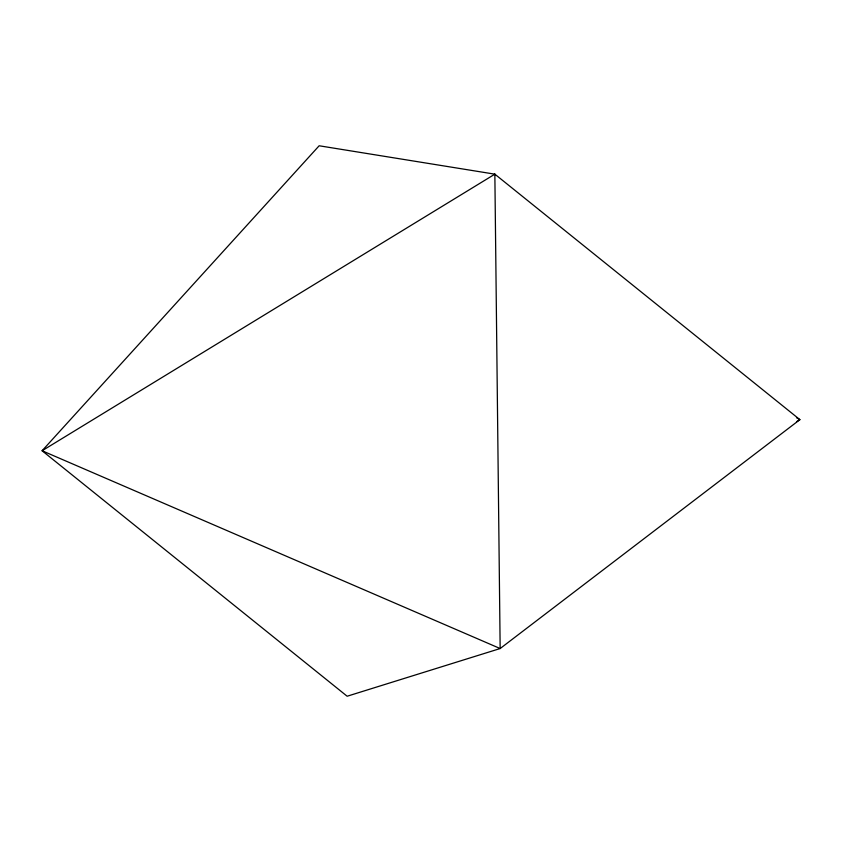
<?xml version="1.0" encoding="UTF-8"?>
<svg xmlns="http://www.w3.org/2000/svg" width="842" height="842" viewBox="0 0 842 842"><rect width="100%" height="100%" fill="white"/><g stroke="black" fill="none" stroke-linecap="round" stroke-linejoin="round"><path stroke-width="1.26" d="M796.543 421.705L799.9 419.653L494.854 174.168L319.15 145.771L42.1 450.754L347.146 696.229L500.159 648.54L799.9 419.653L796.479 417.695M494.854 174.168L42.1 450.754L500.159 648.54L494.854 174.168"/></g></svg>
